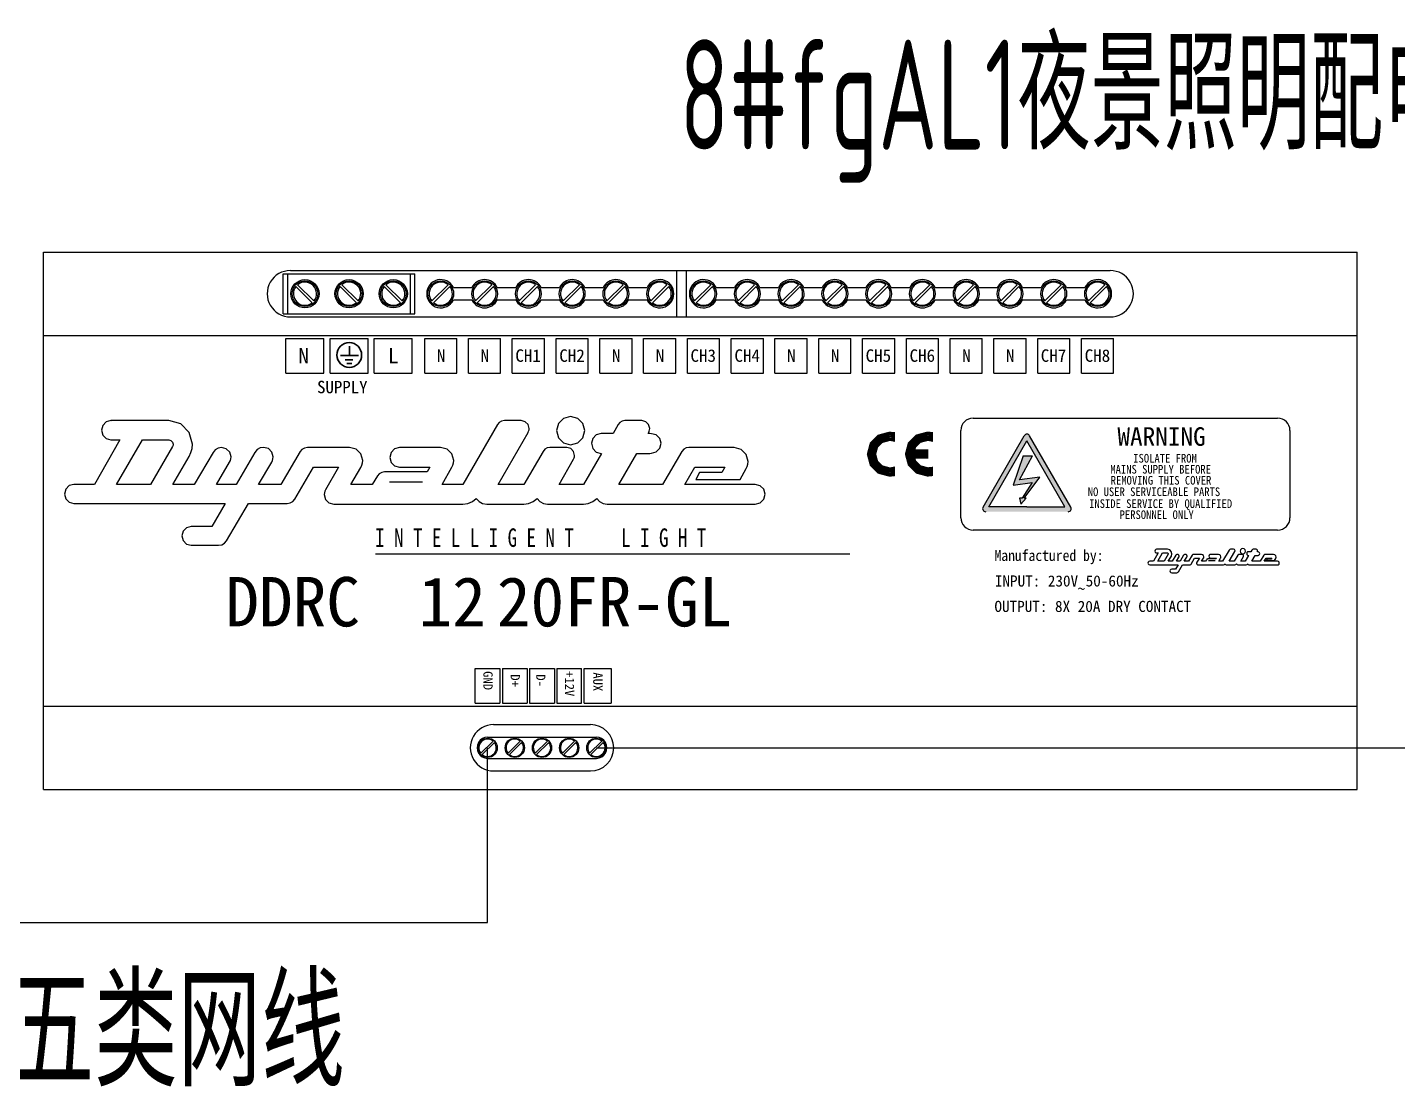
# Model space of a CAD drawing. Header units: millimetres. Extents: x -158656 to -149924, y -51573 to -51018.
# Drawn here: x -156824.82 to -156781.22, y -51181.33 to -51147.61 of the extents above; entities that cross this region are included whole.
import ezdxf

# ---------------------------------------------------------------- set-up
doc = ezdxf.new("R2010")
doc.units = ezdxf.units.MM
doc.header["$MEASUREMENT"] = 0
for name, color, linetype in [('kindalt-文字', 7, 'Continuous'), ('TKTEXT', 9, 'Continuous'), ('WIRING', 7, 'Continuous'), ('系统', 7, 'Continuous')]:
    doc.layers.add(name, color=color, linetype=linetype)
doc.styles.add('XD2008', font='xd-hzs.shx', dxfattribs={"width": 0.7, "bigfont": 'xd-hztxt.shx'})

# ---------------------------------------------------------------- blocks, each defined once
blk = doc.blocks.new('A$C3DF868BB')
at = {"layer": 'WIRING', "linetype": 'Continuous', "const_width": 0.0054}
for points in [[(0.0259, 0.0426), (0.0249, 0.0426), (0.0238, 0.0427), (0.0228, 0.0427), (0.0127, 0.04), (0.0055, 0.0328), (0.0028, 0.0227), (0.0055, 0.0126), (0.0127, 0.0054), (0.0228, 0.0027), (0.0239, 0.0027), (0.025, 0.0028), (0.0259, 0.0029), (0.0259, 0.007), (0.0249, 0.0068), (0.0238, 0.0068), (0.0228, 0.0067), (0.0147, 0.0089), (0.009, 0.0147), (0.0068, 0.0227), (0.009, 0.0308), (0.0147, 0.0365), (0.0228, 0.0387), (0.0238, 0.0387), (0.0249, 0.0386), (0.0259, 0.0384)], [(0.0643, 0.0426), (0.0634, 0.0427), (0.0623, 0.0428), (0.0613, 0.0428), (0.0512, 0.0401), (0.044, 0.0329), (0.0413, 0.0228), (0.044, 0.0127), (0.0512, 0.0055), (0.0613, 0.0028), (0.0624, 0.0028), (0.0635, 0.0029), (0.0644, 0.003), (0.0643, 0.007), (0.0633, 0.0069), (0.0623, 0.0068), (0.0613, 0.0068), (0.0532, 0.009), (0.0475, 0.0147), (0.0453, 0.0228), (0.0475, 0.0309), (0.0532, 0.0366), (0.0613, 0.0388), (0.0623, 0.0388), (0.0633, 0.0386), (0.0643, 0.0384)], [(0.0439, 0.0249), (0.0597, 0.0249), (0.0597, 0.0209), (0.0439, 0.0209)]]:
    blk.add_lwpolyline(points, close=True, dxfattribs=at)
at = {"layer": 'WIRING'}
blk.add_solid([(0.0439, 0.0249), (0.0597, 0.0249), (0.0439, 0.0209), (0.0597, 0.0209)], dxfattribs=at)

msp = doc.modelspace()

# ---------------------------------------------------------------- hatches: boundary and pattern name
at = {"layer": 'TKTEXT'}
h = msp.add_hatch(color=0, dxfattribs=at)
edge = h.paths.add_edge_path()
edge.add_ellipse((-156794.327, -51162.927), major_axis=(-0.0006, 0.0983), ratio=1, start_angle=59.6673, end_angle=179.4991)
edge.add_line((-156794.327, -51163.025), (-156793.016, -51163.029))
edge.add_line((-156793.016, -51163.029), (-156791.704, -51163.025))
edge.add_ellipse((-156791.704, -51162.927), major_axis=(0.0002, 0.0983), ratio=1, start_angle=180.276, end_angle=300.1077)
edge.add_line((-156791.619, -51162.878), (-156792.93, -51160.606))
edge.add_ellipse((-156793.016, -51160.655), major_axis=(0, 0.0983), ratio=1, start_angle=-60, end_angle=60)
edge.add_line((-156793.101, -51160.606), (-156794.412, -51162.878))
h.paths.add_polyline_path([(-156793.016, -51160.773), (-156791.806, -51162.868), (-156793.016, -51162.872), (-156794.225, -51162.868)], flags=16)
h.paths.add_polyline_path([(-156793.133, -51161.247), (-156792.841, -51161.247), (-156793.254, -51162.016), (-156792.606, -51161.922), (-156793.106, -51162.596), (-156793.038, -51162.596), (-156793.214, -51162.785), (-156793.254, -51162.596), (-156793.173, -51162.596), (-156792.849, -51162.097), (-156793.457, -51162.178)], flags=0)

# ---------------------------------------------------------------- linework, layer by layer
at = {"layer": 'TKTEXT', "color": 0}
for p, q in [((-156824.31, -51171.871), (-156824.31, -51154.758)), ((-156824.31, -51171.871), (-156824.31, -51154.758)), ((-156824.31, -51154.758), (-156782.512, -51154.758)), ((-156782.512, -51171.871), (-156782.512, -51154.758)), ((-156782.512, -51171.871), (-156782.512, -51154.758)), ((-156816.681, -51155.448), (-156812.493, -51155.448)), ((-156816.681, -51156.724), (-156816.681, -51155.448)), ((-156816.542, -51156.724), (-156816.542, -51155.448)), ((-156816.455, -51155.348), (-156790.367, -51155.348)), ((-156812.632, -51156.724), (-156812.632, -51155.448)), ((-156812.493, -51156.724), (-156812.493, -51155.448)), ((-156804.153, -51156.824), (-156804.153, -51155.348)), ((-156803.854, -51156.824), (-156803.854, -51155.348)), ((-156816.28, -51155.855), (-156815.761, -51156.374)), ((-156816.224, -51155.798), (-156815.705, -51156.317)), ((-156814.874, -51155.855), (-156814.356, -51156.374)), ((-156814.818, -51155.798), (-156814.299, -51156.317)), ((-156813.469, -51155.855), (-156812.95, -51156.374)), ((-156813.413, -51155.798), (-156812.894, -51156.317)), ((-156811.956, -51156.317), (-156811.437, -51155.798)), ((-156811.9, -51156.374), (-156811.381, -51155.855)), ((-156811.267, -51155.887), (-156810.677, -51155.887)), ((-156810.563, -51156.317), (-156810.044, -51155.798)), ((-156810.507, -51156.374), (-156809.988, -51155.855)), ((-156809.873, -51155.887), (-156809.284, -51155.887)), ((-156809.17, -51156.317), (-156808.651, -51155.798)), ((-156809.113, -51156.374), (-156808.595, -51155.855)), ((-156808.48, -51155.887), (-156807.891, -51155.887)), ((-156807.776, -51156.317), (-156807.258, -51155.798)), ((-156807.72, -51156.374), (-156807.201, -51155.855)), ((-156807.087, -51155.887), (-156806.498, -51155.887)), ((-156806.383, -51156.317), (-156805.864, -51155.798)), ((-156806.327, -51156.374), (-156805.808, -51155.855)), ((-156805.693, -51155.887), (-156805.104, -51155.887)), ((-156804.99, -51156.317), (-156804.471, -51155.798)), ((-156804.934, -51156.374), (-156804.415, -51155.855)), ((-156803.597, -51156.317), (-156803.078, -51155.798)), ((-156803.54, -51156.374), (-156803.021, -51155.855)), ((-156802.907, -51155.887), (-156802.318, -51155.887)), ((-156802.203, -51156.317), (-156801.684, -51155.798)), ((-156802.147, -51156.374), (-156801.628, -51155.855)), ((-156801.514, -51155.887), (-156800.925, -51155.887)), ((-156800.81, -51156.317), (-156800.291, -51155.798)), ((-156800.754, -51156.374), (-156800.235, -51155.855)), ((-156800.12, -51155.887), (-156799.531, -51155.887)), ((-156799.417, -51156.317), (-156798.898, -51155.798)), ((-156799.36, -51156.374), (-156798.842, -51155.855)), ((-156798.727, -51155.887), (-156798.138, -51155.887)), ((-156798.023, -51156.317), (-156797.505, -51155.798)), ((-156797.967, -51156.374), (-156797.448, -51155.855)), ((-156797.334, -51155.887), (-156796.745, -51155.887)), ((-156796.63, -51156.317), (-156796.111, -51155.798)), ((-156796.574, -51156.374), (-156796.055, -51155.855)), ((-156795.941, -51155.887), (-156795.351, -51155.887)), ((-156795.237, -51156.317), (-156794.718, -51155.798)), ((-156795.181, -51156.374), (-156794.662, -51155.855)), ((-156794.547, -51155.887), (-156793.958, -51155.887)), ((-156793.844, -51156.317), (-156793.325, -51155.798)), ((-156793.787, -51156.374), (-156793.269, -51155.855)), ((-156793.154, -51155.887), (-156792.565, -51155.887)), ((-156792.45, -51156.317), (-156791.932, -51155.798)), ((-156792.394, -51156.374), (-156791.875, -51155.855)), ((-156791.761, -51155.887), (-156791.172, -51155.887)), ((-156791.057, -51156.317), (-156790.538, -51155.798)), ((-156791.001, -51156.374), (-156790.482, -51155.855)), ((-156811.267, -51156.285), (-156810.677, -51156.285)), ((-156809.873, -51156.285), (-156809.284, -51156.285)), ((-156808.48, -51156.285), (-156807.891, -51156.285)), ((-156807.087, -51156.285), (-156806.498, -51156.285)), ((-156805.693, -51156.285), (-156805.104, -51156.285)), ((-156802.907, -51156.285), (-156802.318, -51156.285)), ((-156801.514, -51156.285), (-156800.925, -51156.285)), ((-156800.12, -51156.285), (-156799.531, -51156.285)), ((-156798.727, -51156.285), (-156798.138, -51156.285)), ((-156797.334, -51156.285), (-156796.745, -51156.285)), ((-156795.941, -51156.285), (-156795.351, -51156.285)), ((-156794.547, -51156.285), (-156793.958, -51156.285)), ((-156793.154, -51156.285), (-156792.565, -51156.285)), ((-156791.761, -51156.285), (-156791.172, -51156.285)), ((-156816.681, -51156.724), (-156812.493, -51156.724)), ((-156816.455, -51156.824), (-156790.367, -51156.824)), ((-156824.31, -51157.414), (-156782.512, -51157.414)), ((-156816.596, -51158.614), (-156816.596, -51157.512)), ((-156816.596, -51157.512), (-156815.389, -51157.512)), ((-156815.389, -51158.614), (-156815.389, -51157.512)), ((-156815.19, -51158.614), (-156815.19, -51157.512)), ((-156815.19, -51157.512), (-156813.984, -51157.512)), ((-156813.984, -51158.614), (-156813.984, -51157.512)), ((-156813.785, -51158.614), (-156813.785, -51157.512)), ((-156813.785, -51157.512), (-156812.578, -51157.512)), ((-156812.578, -51158.614), (-156812.578, -51157.512)), ((-156812.18, -51158.614), (-156812.18, -51157.512)), ((-156812.18, -51157.512), (-156811.157, -51157.512)), ((-156811.157, -51158.614), (-156811.157, -51157.512)), ((-156810.787, -51158.614), (-156810.787, -51157.512)), ((-156810.787, -51157.512), (-156809.764, -51157.512)), ((-156809.764, -51158.614), (-156809.764, -51157.512)), ((-156809.394, -51158.614), (-156809.394, -51157.512)), ((-156809.394, -51157.512), (-156808.371, -51157.512)), ((-156808.371, -51158.614), (-156808.371, -51157.512)), ((-156808, -51158.614), (-156808, -51157.512)), ((-156808, -51157.512), (-156806.977, -51157.512)), ((-156806.977, -51158.614), (-156806.977, -51157.512)), ((-156806.607, -51158.614), (-156806.607, -51157.512)), ((-156806.607, -51157.512), (-156805.584, -51157.512)), ((-156805.584, -51158.614), (-156805.584, -51157.512)), ((-156805.214, -51158.614), (-156805.214, -51157.512)), ((-156805.214, -51157.512), (-156804.191, -51157.512)), ((-156804.191, -51158.614), (-156804.191, -51157.512)), ((-156803.82, -51158.614), (-156803.82, -51157.512)), ((-156803.82, -51157.512), (-156802.798, -51157.512)), ((-156802.798, -51158.614), (-156802.798, -51157.512)), ((-156802.427, -51158.614), (-156802.427, -51157.512)), ((-156802.427, -51157.512), (-156801.404, -51157.512)), ((-156801.404, -51158.614), (-156801.404, -51157.512)), ((-156801.034, -51158.614), (-156801.034, -51157.512)), ((-156801.034, -51157.512), (-156800.011, -51157.512)), ((-156800.011, -51158.614), (-156800.011, -51157.512)), ((-156799.641, -51158.614), (-156799.641, -51157.512)), ((-156799.641, -51157.512), (-156798.618, -51157.512)), ((-156798.618, -51158.614), (-156798.618, -51157.512)), ((-156798.247, -51158.614), (-156798.247, -51157.512)), ((-156798.247, -51157.512), (-156797.224, -51157.512)), ((-156797.224, -51158.614), (-156797.224, -51157.512)), ((-156796.854, -51158.614), (-156796.854, -51157.512)), ((-156796.854, -51157.512), (-156795.831, -51157.512)), ((-156795.831, -51158.614), (-156795.831, -51157.512)), ((-156795.461, -51158.614), (-156795.461, -51157.512)), ((-156795.461, -51157.512), (-156794.438, -51157.512)), ((-156794.438, -51158.614), (-156794.438, -51157.512)), ((-156794.067, -51158.614), (-156794.067, -51157.512)), ((-156794.067, -51157.512), (-156793.045, -51157.512)), ((-156793.045, -51158.614), (-156793.045, -51157.512)), ((-156792.674, -51158.614), (-156792.674, -51157.512)), ((-156792.674, -51157.512), (-156791.651, -51157.512)), ((-156791.651, -51158.614), (-156791.651, -51157.512)), ((-156791.281, -51158.614), (-156791.281, -51157.512)), ((-156791.281, -51157.512), (-156790.258, -51157.512)), ((-156790.258, -51158.614), (-156790.258, -51157.512)), ((-156816.596, -51158.614), (-156815.389, -51158.614)), ((-156815.19, -51158.614), (-156813.984, -51158.614)), ((-156813.785, -51158.614), (-156812.578, -51158.614)), ((-156812.18, -51158.614), (-156811.157, -51158.614)), ((-156810.787, -51158.614), (-156809.764, -51158.614)), ((-156809.394, -51158.614), (-156808.371, -51158.614)), ((-156808, -51158.614), (-156806.977, -51158.614)), ((-156806.607, -51158.614), (-156805.584, -51158.614)), ((-156805.214, -51158.614), (-156804.191, -51158.614)), ((-156803.82, -51158.614), (-156802.798, -51158.614)), ((-156802.427, -51158.614), (-156801.404, -51158.614)), ((-156801.034, -51158.614), (-156800.011, -51158.614)), ((-156799.641, -51158.614), (-156798.618, -51158.614)), ((-156798.247, -51158.614), (-156797.224, -51158.614)), ((-156796.854, -51158.614), (-156795.831, -51158.614)), ((-156795.461, -51158.614), (-156794.438, -51158.614)), ((-156794.067, -51158.614), (-156793.045, -51158.614)), ((-156792.674, -51158.614), (-156791.651, -51158.614)), ((-156791.281, -51158.614), (-156790.258, -51158.614)), ((-156822.427, -51160.279), (-156822.468, -51160.433)), ((-156822.319, -51160.168), (-156822.427, -51160.279)), ((-156822.167, -51160.125), (-156822.319, -51160.168)), ((-156822.165, -51160.125), (-156822.167, -51160.125)), ((-156822.167, -51160.125), (-156822.164, -51160.125)), ((-156820.328, -51160.125), (-156822.167, -51160.125)), ((-156822.164, -51160.125), (-156822.165, -51160.125)), ((-156819.947, -51160.232), (-156820.328, -51160.125)), ((-156819.676, -51160.501), (-156819.947, -51160.232)), ((-156809.863, -51160.253), (-156810.965, -51162.156)), ((-156809.807, -51160.186), (-156809.863, -51160.253)), ((-156809.732, -51160.141), (-156809.807, -51160.186)), ((-156809.645, -51160.125), (-156809.732, -51160.141)), ((-156809.107, -51160.125), (-156809.645, -51160.125)), ((-156808.98, -51160.163), (-156809.107, -51160.125)), ((-156808.891, -51160.252), (-156808.98, -51160.163)), ((-156808.857, -51160.375), (-156808.891, -51160.252)), ((-156807.925, -51160.22), (-156807.986, -51160.446)), ((-156807.764, -51160.059), (-156807.925, -51160.22)), ((-156807.538, -51159.997), (-156807.764, -51160.059)), ((-156807.312, -51160.059), (-156807.538, -51159.997)), ((-156807.151, -51160.22), (-156807.312, -51160.059)), ((-156807.09, -51160.446), (-156807.151, -51160.22)), ((-156806.027, -51160.253), (-156806.18, -51160.535)), ((-156805.97, -51160.186), (-156806.027, -51160.253)), ((-156805.895, -51160.141), (-156805.97, -51160.186)), ((-156805.809, -51160.125), (-156805.895, -51160.141)), ((-156805.271, -51160.125), (-156805.809, -51160.125)), ((-156805.146, -51160.163), (-156805.271, -51160.125)), ((-156805.056, -51160.254), (-156805.146, -51160.163)), ((-156805.021, -51160.382), (-156805.056, -51160.254)), ((-156794.728, -51160.046), (-156785.039, -51160.046)), ((-156822.468, -51160.433), (-156822.427, -51160.589)), ((-156822.427, -51160.589), (-156822.319, -51160.699)), ((-156822.319, -51160.699), (-156822.167, -51160.74)), ((-156819.573, -51160.881), (-156819.676, -51160.501)), ((-156809.844, -51162.156), (-156808.889, -51160.503)), ((-156808.889, -51160.503), (-156808.873, -51160.463)), ((-156808.873, -51160.463), (-156808.862, -51160.42)), ((-156808.862, -51160.42), (-156808.857, -51160.375)), ((-156807.986, -51160.446), (-156807.925, -51160.672)), ((-156807.925, -51160.672), (-156807.764, -51160.833)), ((-156807.312, -51160.833), (-156807.151, -51160.672)), ((-156807.151, -51160.672), (-156807.09, -51160.446)), ((-156806.835, -51160.691), (-156806.878, -51160.849)), ((-156806.723, -51160.578), (-156806.835, -51160.691)), ((-156806.565, -51160.535), (-156806.723, -51160.578)), ((-156806.18, -51160.535), (-156806.565, -51160.535)), ((-156805.072, -51160.535), (-156805.053, -51160.497)), ((-156805.021, -51160.535), (-156805.072, -51160.535)), ((-156805.053, -51160.497), (-156805.036, -51160.458)), ((-156805.036, -51160.458), (-156805.025, -51160.42)), ((-156805.025, -51160.42), (-156805.021, -51160.382)), ((-156804.963, -51160.542), (-156805.021, -51160.535)), ((-156804.81, -51160.584), (-156804.963, -51160.542)), ((-156804.699, -51160.695), (-156804.81, -51160.584)), ((-156804.656, -51160.849), (-156804.699, -51160.695)), ((-156795.122, -51163.218), (-156795.122, -51160.44)), ((-156794.412, -51162.878), (-156793.101, -51160.606)), ((-156791.619, -51162.878), (-156792.93, -51160.606)), ((-156784.645, -51160.44), (-156784.645, -51163.218)), ((-156821.878, -51160.74), (-156822.692, -51162.156)), ((-156822.167, -51160.74), (-156822.165, -51160.74)), ((-156822.165, -51160.74), (-156822.162, -51160.74)), ((-156822.162, -51160.74), (-156822.16, -51160.74)), ((-156822.16, -51160.74), (-156821.878, -51160.74)), ((-156821.987, -51162.156), (-156821.161, -51160.74)), ((-156821.161, -51160.74), (-156820.328, -51160.74)), ((-156820.207, -51160.952), (-156820.905, -51162.156)), ((-156820.328, -51160.74), (-156820.258, -51160.76)), ((-156820.258, -51160.76), (-156820.207, -51160.81)), ((-156820.207, -51160.81), (-156820.187, -51160.881)), ((-156820.196, -51160.93), (-156820.207, -51160.952)), ((-156820.19, -51160.906), (-156820.196, -51160.93)), ((-156820.187, -51160.881), (-156820.19, -51160.906)), ((-156819.675, -51161.265), (-156819.62, -51161.144)), ((-156819.62, -51161.144), (-156819.585, -51161.015)), ((-156819.585, -51161.015), (-156819.573, -51160.881)), ((-156818.913, -51161.137), (-156819.515, -51162.156)), ((-156818.846, -51161.055), (-156818.913, -51161.137)), ((-156818.755, -51161.002), (-156818.846, -51161.055)), ((-156818.65, -51160.984), (-156818.755, -51161.002)), ((-156818.494, -51161.025), (-156818.65, -51160.984)), ((-156818.384, -51161.132), (-156818.494, -51161.025)), ((-156818.343, -51161.284), (-156818.384, -51161.132)), ((-156817.587, -51161.137), (-156818.176, -51162.156)), ((-156817.516, -51161.05), (-156817.587, -51161.137)), ((-156817.422, -51160.996), (-156817.516, -51161.05)), ((-156817.312, -51160.977), (-156817.422, -51160.996)), ((-156817.155, -51161.018), (-156817.312, -51160.977)), ((-156817.046, -51161.128), (-156817.155, -51161.018)), ((-156817.004, -51161.284), (-156817.046, -51161.128)), ((-156816.146, -51161.112), (-156816.755, -51162.156)), ((-156816.088, -51161.044), (-156816.146, -51161.112)), ((-156816.008, -51161), (-156816.088, -51161.044)), ((-156815.916, -51160.984), (-156816.008, -51161)), ((-156814.57, -51160.984), (-156815.916, -51160.984)), ((-156814.36, -51161.04), (-156814.57, -51160.984)), ((-156814.211, -51161.189), (-156814.36, -51161.04)), ((-156813.253, -51161.139), (-156813.296, -51161.297)), ((-156813.14, -51161.026), (-156813.253, -51161.139)), ((-156812.982, -51160.984), (-156813.14, -51161.026)), ((-156811.676, -51160.984), (-156812.982, -51160.984)), ((-156811.465, -51161.04), (-156811.676, -51160.984)), ((-156811.316, -51161.189), (-156811.465, -51161.04)), ((-156808.415, -51161.105), (-156809.024, -51162.156)), ((-156808.359, -51161.039), (-156808.415, -51161.105)), ((-156808.284, -51160.998), (-156808.359, -51161.039)), ((-156808.198, -51160.984), (-156808.284, -51160.998)), ((-156807.66, -51160.984), (-156808.198, -51160.984)), ((-156807.764, -51160.833), (-156807.538, -51160.894)), ((-156807.535, -51161.017), (-156807.66, -51160.984)), ((-156807.538, -51160.894), (-156807.312, -51160.833)), ((-156807.445, -51161.106), (-156807.535, -51161.017)), ((-156807.41, -51161.233), (-156807.445, -51161.106)), ((-156806.878, -51160.849), (-156806.835, -51161.012)), ((-156806.835, -51161.012), (-156806.723, -51161.126)), ((-156806.723, -51161.126), (-156806.565, -51161.169)), ((-156804.963, -51161.163), (-156804.81, -51161.12)), ((-156804.81, -51161.12), (-156804.699, -51161.007)), ((-156804.699, -51161.007), (-156804.656, -51160.849)), ((-156803.996, -51161.105), (-156804.611, -51162.156)), ((-156803.94, -51161.039), (-156803.996, -51161.105)), ((-156803.865, -51160.998), (-156803.94, -51161.039)), ((-156803.778, -51160.984), (-156803.865, -51160.998)), ((-156802.337, -51160.984), (-156803.778, -51160.984)), ((-156802.11, -51161.044), (-156802.337, -51160.984)), ((-156801.95, -51161.205), (-156802.11, -51161.044)), ((-156794.225, -51162.868), (-156793.016, -51160.773)), ((-156791.806, -51162.868), (-156793.016, -51160.773)), ((-156820.2, -51162.156), (-156819.675, -51161.265)), ((-156818.81, -51162.156), (-156818.388, -51161.445)), ((-156818.388, -51161.445), (-156818.362, -51161.396)), ((-156818.362, -51161.396), (-156818.347, -51161.342)), ((-156818.347, -51161.342), (-156818.343, -51161.284)), ((-156817.472, -51162.156), (-156817.049, -51161.445)), ((-156817.049, -51161.445), (-156817.023, -51161.396)), ((-156817.023, -51161.396), (-156817.009, -51161.342)), ((-156817.009, -51161.342), (-156817.004, -51161.284)), ((-156814.212, -51161.618), (-156814.18, -51161.547)), ((-156814.154, -51161.4), (-156814.211, -51161.189)), ((-156814.18, -51161.547), (-156814.161, -51161.475)), ((-156814.161, -51161.475), (-156814.154, -51161.4)), ((-156813.296, -51161.297), (-156813.253, -51161.456)), ((-156813.253, -51161.456), (-156813.14, -51161.568)), ((-156813.14, -51161.568), (-156812.982, -51161.611)), ((-156811.317, -51161.611), (-156811.285, -51161.545)), ((-156811.259, -51161.4), (-156811.316, -51161.189)), ((-156811.285, -51161.545), (-156811.266, -51161.475)), ((-156811.266, -51161.475), (-156811.259, -51161.4)), ((-156807.903, -51162.156), (-156807.442, -51161.355)), ((-156807.442, -51161.355), (-156807.425, -51161.316)), ((-156807.425, -51161.316), (-156807.414, -51161.276)), ((-156807.414, -51161.276), (-156807.41, -51161.233)), ((-156806.552, -51161.169), (-156807.128, -51162.156)), ((-156806.565, -51161.169), (-156806.552, -51161.169)), ((-156806.001, -51162.156), (-156805.431, -51161.169)), ((-156805.431, -51161.169), (-156805.021, -51161.169)), ((-156805.021, -51161.169), (-156804.963, -51161.163)), ((-156801.889, -51161.432), (-156801.95, -51161.205)), ((-156801.947, -51161.656), (-156801.915, -51161.584)), ((-156801.915, -51161.584), (-156801.895, -51161.508)), ((-156801.895, -51161.508), (-156801.889, -51161.432)), ((-156793.133, -51161.247), (-156793.457, -51162.178)), ((-156793.254, -51162.016), (-156792.841, -51161.247)), ((-156793.133, -51161.247), (-156792.841, -51161.247)), ((-156816.319, -51162.63), (-156815.723, -51161.611)), ((-156815.723, -51161.611), (-156814.923, -51161.611)), ((-156814.923, -51161.611), (-156815.339, -51162.328)), ((-156814.532, -51162.156), (-156814.212, -51161.618)), ((-156813.687, -51161.887), (-156813.853, -51162.156)), ((-156813.628, -51161.819), (-156813.687, -51161.887)), ((-156813.549, -51161.775), (-156813.628, -51161.819)), ((-156813.456, -51161.758), (-156813.549, -51161.775)), ((-156812.105, -51161.758), (-156813.456, -51161.758)), ((-156812.982, -51161.611), (-156812.015, -51161.611)), ((-156812.015, -51161.611), (-156812.105, -51161.758)), ((-156811.624, -51162.156), (-156811.317, -51161.611)), ((-156803.9, -51162.156), (-156803.58, -51161.611)), ((-156803.58, -51161.611), (-156802.632, -51161.611)), ((-156803.433, -51161.778), (-156803.554, -51161.996)), ((-156803.554, -51161.996), (-156802.145, -51161.996)), ((-156802.728, -51161.778), (-156803.433, -51161.778)), ((-156802.632, -51161.611), (-156802.728, -51161.778)), ((-156802.145, -51161.996), (-156801.947, -51161.656)), ((-156792.606, -51161.922), (-156793.254, -51162.016)), ((-156793.106, -51162.596), (-156792.606, -51161.922)), ((-156823.605, -51162.306), (-156823.646, -51162.463)), ((-156823.646, -51162.463), (-156823.605, -51162.615)), ((-156823.497, -51162.197), (-156823.605, -51162.306)), ((-156823.345, -51162.156), (-156823.497, -51162.197)), ((-156822.692, -51162.156), (-156823.345, -51162.156)), ((-156820.905, -51162.156), (-156821.987, -51162.156)), ((-156819.515, -51162.156), (-156820.2, -51162.156)), ((-156818.176, -51162.156), (-156818.81, -51162.156)), ((-156816.755, -51162.156), (-156817.472, -51162.156)), ((-156815.373, -51162.43), (-156815.378, -51162.482)), ((-156815.36, -51162.377), (-156815.373, -51162.43)), ((-156815.339, -51162.328), (-156815.36, -51162.377)), ((-156813.853, -51162.156), (-156814.532, -51162.156)), ((-156812.255, -51162.085), (-156813.306, -51162.085)), ((-156810.965, -51162.156), (-156811.624, -51162.156)), ((-156809.024, -51162.156), (-156809.844, -51162.156)), ((-156807.128, -51162.156), (-156807.903, -51162.156)), ((-156804.611, -51162.156), (-156806.001, -51162.156)), ((-156801.671, -51162.156), (-156803.9, -51162.156)), ((-156801.67, -51162.156), (-156801.671, -51162.156)), ((-156801.667, -51162.156), (-156801.67, -51162.156)), ((-156801.665, -51162.156), (-156801.667, -51162.156)), ((-156801.507, -51162.198), (-156801.665, -51162.156)), ((-156801.394, -51162.311), (-156801.507, -51162.198)), ((-156801.351, -51162.469), (-156801.394, -51162.311)), ((-156793.457, -51162.178), (-156792.849, -51162.097)), ((-156792.849, -51162.097), (-156793.173, -51162.596)), ((-156823.605, -51162.615), (-156823.497, -51162.723)), ((-156823.497, -51162.723), (-156823.345, -51162.764)), ((-156823.345, -51162.764), (-156818.529, -51162.764)), ((-156818.529, -51162.764), (-156818.951, -51163.494)), ((-156818.484, -51163.949), (-156817.792, -51162.764)), ((-156817.792, -51162.764), (-156816.556, -51162.764)), ((-156816.556, -51162.764), (-156816.463, -51162.748)), ((-156816.463, -51162.748), (-156816.382, -51162.701)), ((-156816.382, -51162.701), (-156816.319, -51162.63)), ((-156815.378, -51162.482), (-156815.336, -51162.634)), ((-156815.336, -51162.634), (-156815.229, -51162.742)), ((-156815.229, -51162.742), (-156815.076, -51162.783)), ((-156815.076, -51162.783), (-156810.977, -51162.783)), ((-156810.977, -51162.783), (-156810.976, -51162.783)), ((-156810.976, -51162.783), (-156810.971, -51162.783)), ((-156810.971, -51162.783), (-156810.965, -51162.783)), ((-156810.965, -51162.783), (-156810.808, -51162.763)), ((-156810.808, -51162.763), (-156810.664, -51162.704)), ((-156810.664, -51162.704), (-156810.542, -51162.61)), ((-156810.542, -51162.61), (-156810.451, -51162.704)), ((-156810.451, -51162.704), (-156810.338, -51162.763)), ((-156810.338, -51162.763), (-156810.209, -51162.783)), ((-156810.209, -51162.783), (-156810.207, -51162.783)), ((-156810.207, -51162.783), (-156810.202, -51162.783)), ((-156810.202, -51162.783), (-156810.196, -51162.783)), ((-156810.196, -51162.783), (-156809.043, -51162.783)), ((-156809.043, -51162.783), (-156809.037, -51162.783)), ((-156809.037, -51162.783), (-156809.032, -51162.783)), ((-156809.032, -51162.783), (-156809.03, -51162.783)), ((-156809.03, -51162.783), (-156808.874, -51162.763)), ((-156808.874, -51162.763), (-156808.728, -51162.704)), ((-156808.728, -51162.704), (-156808.601, -51162.61)), ((-156808.601, -51162.61), (-156808.514, -51162.704)), ((-156808.514, -51162.704), (-156808.401, -51162.763)), ((-156808.401, -51162.763), (-156808.275, -51162.783)), ((-156808.275, -51162.783), (-156808.27, -51162.783)), ((-156808.27, -51162.783), (-156808.267, -51162.783)), ((-156808.267, -51162.783), (-156808.262, -51162.783)), ((-156808.262, -51162.783), (-156807.147, -51162.783)), ((-156807.147, -51162.783), (-156807.141, -51162.783)), ((-156807.141, -51162.783), (-156807.135, -51162.783)), ((-156807.135, -51162.783), (-156807.128, -51162.783)), ((-156807.128, -51162.783), (-156806.976, -51162.763)), ((-156806.976, -51162.763), (-156806.832, -51162.704)), ((-156806.832, -51162.704), (-156806.705, -51162.61)), ((-156806.705, -51162.61), (-156806.615, -51162.704)), ((-156806.615, -51162.704), (-156806.503, -51162.763)), ((-156806.503, -51162.763), (-156806.379, -51162.783)), ((-156806.379, -51162.783), (-156806.373, -51162.783)), ((-156806.373, -51162.783), (-156806.368, -51162.783)), ((-156806.368, -51162.783), (-156806.366, -51162.783)), ((-156806.366, -51162.783), (-156801.671, -51162.783)), ((-156801.671, -51162.783), (-156801.67, -51162.783)), ((-156801.67, -51162.783), (-156801.667, -51162.783)), ((-156801.667, -51162.783), (-156801.665, -51162.783)), ((-156801.665, -51162.783), (-156801.507, -51162.74)), ((-156801.507, -51162.74), (-156801.394, -51162.628)), ((-156801.394, -51162.628), (-156801.351, -51162.469)), ((-156793.015, -51162.872), (-156794.225, -51162.868)), ((-156793.254, -51162.596), (-156793.214, -51162.785)), ((-156793.173, -51162.596), (-156793.254, -51162.596)), ((-156793.214, -51162.785), (-156793.038, -51162.596)), ((-156793.038, -51162.596), (-156793.106, -51162.596)), ((-156793.016, -51162.872), (-156791.806, -51162.868)), ((-156819.866, -51163.643), (-156819.906, -51163.795)), ((-156819.761, -51163.535), (-156819.866, -51163.643)), ((-156819.611, -51163.494), (-156819.761, -51163.535)), ((-156818.951, -51163.494), (-156819.611, -51163.494)), ((-156785.039, -51163.612), (-156794.728, -51163.612)), ((-156819.906, -51163.795), (-156819.866, -51163.947)), ((-156819.866, -51163.947), (-156819.761, -51164.055)), ((-156819.761, -51164.055), (-156819.611, -51164.096)), ((-156819.611, -51164.096), (-156818.74, -51164.096)), ((-156818.74, -51164.096), (-156818.641, -51164.078)), ((-156818.641, -51164.078), (-156818.553, -51164.027)), ((-156818.553, -51164.027), (-156818.484, -51163.949)), ((-156786.146, -51164.2), (-156786.188, -51164.212)), ((-156786.103, -51164.212), (-156786.146, -51164.2)), ((-156813.748, -51164.365), (-156798.649, -51164.365)), ((-156789.158, -51164.633), (-156789.166, -51164.662)), ((-156789.138, -51164.613), (-156789.158, -51164.633)), ((-156789.11, -51164.605), (-156789.138, -51164.613)), ((-156788.987, -51164.605), (-156789.11, -51164.605)), ((-156788.835, -51164.339), (-156788.987, -51164.605)), ((-156788.937, -51164.253), (-156788.945, -51164.282)), ((-156788.945, -51164.282), (-156788.937, -51164.311)), ((-156788.917, -51164.232), (-156788.937, -51164.253)), ((-156788.937, -51164.311), (-156788.917, -51164.332)), ((-156788.889, -51164.224), (-156788.917, -51164.232)), ((-156788.917, -51164.332), (-156788.889, -51164.339)), ((-156788.888, -51164.224), (-156788.889, -51164.224)), ((-156788.889, -51164.224), (-156788.888, -51164.224)), ((-156788.544, -51164.224), (-156788.889, -51164.224)), ((-156788.889, -51164.339), (-156788.888, -51164.339)), ((-156788.888, -51164.224), (-156788.888, -51164.224)), ((-156788.888, -51164.339), (-156788.887, -51164.339)), ((-156788.888, -51164.339), (-156788.888, -51164.339)), ((-156788.887, -51164.339), (-156788.835, -51164.339)), ((-156788.855, -51164.605), (-156788.7, -51164.339)), ((-156788.652, -51164.605), (-156788.855, -51164.605)), ((-156788.7, -51164.339), (-156788.544, -51164.339)), ((-156788.521, -51164.379), (-156788.652, -51164.605)), ((-156788.473, -51164.244), (-156788.544, -51164.224)), ((-156788.544, -51164.339), (-156788.531, -51164.343)), ((-156788.531, -51164.343), (-156788.521, -51164.353)), ((-156788.521, -51164.353), (-156788.518, -51164.366)), ((-156788.519, -51164.375), (-156788.521, -51164.379)), ((-156788.52, -51164.605), (-156788.421, -51164.438)), ((-156788.391, -51164.605), (-156788.52, -51164.605)), ((-156788.518, -51164.371), (-156788.519, -51164.375)), ((-156788.518, -51164.366), (-156788.518, -51164.371)), ((-156788.422, -51164.295), (-156788.473, -51164.244)), ((-156788.402, -51164.366), (-156788.422, -51164.295)), ((-156788.421, -51164.438), (-156788.411, -51164.415)), ((-156788.411, -51164.415), (-156788.405, -51164.391)), ((-156788.405, -51164.391), (-156788.402, -51164.366)), ((-156788.279, -51164.414), (-156788.391, -51164.605)), ((-156788.266, -51164.398), (-156788.279, -51164.414)), ((-156788.249, -51164.388), (-156788.266, -51164.398)), ((-156788.259, -51164.605), (-156788.18, -51164.471)), ((-156788.14, -51164.605), (-156788.259, -51164.605)), ((-156788.229, -51164.385), (-156788.249, -51164.388)), ((-156788.2, -51164.393), (-156788.229, -51164.385)), ((-156788.179, -51164.413), (-156788.2, -51164.393)), ((-156788.18, -51164.471), (-156788.175, -51164.462)), ((-156788.172, -51164.441), (-156788.179, -51164.413)), ((-156788.175, -51164.462), (-156788.173, -51164.452)), ((-156788.173, -51164.452), (-156788.172, -51164.441)), ((-156788.03, -51164.414), (-156788.14, -51164.605)), ((-156788.017, -51164.398), (-156788.03, -51164.414)), ((-156787.999, -51164.387), (-156788.017, -51164.398)), ((-156788.008, -51164.605), (-156787.929, -51164.471)), ((-156787.874, -51164.605), (-156788.008, -51164.605)), ((-156787.978, -51164.384), (-156787.999, -51164.387)), ((-156787.949, -51164.392), (-156787.978, -51164.384)), ((-156787.928, -51164.412), (-156787.949, -51164.392)), ((-156787.929, -51164.471), (-156787.924, -51164.462)), ((-156787.921, -51164.441), (-156787.928, -51164.412)), ((-156787.924, -51164.462), (-156787.922, -51164.452)), ((-156787.922, -51164.452), (-156787.921, -51164.441)), ((-156787.76, -51164.409), (-156787.874, -51164.605)), ((-156787.792, -51164.694), (-156787.681, -51164.503)), ((-156787.749, -51164.396), (-156787.76, -51164.409)), ((-156787.734, -51164.388), (-156787.749, -51164.396)), ((-156787.717, -51164.385), (-156787.734, -51164.388)), ((-156787.464, -51164.385), (-156787.717, -51164.385)), ((-156787.681, -51164.503), (-156787.53, -51164.503)), ((-156787.612, -51164.646), (-156787.615, -51164.656)), ((-156787.608, -51164.637), (-156787.612, -51164.646)), ((-156787.53, -51164.503), (-156787.608, -51164.637)), ((-156787.425, -51164.396), (-156787.464, -51164.385)), ((-156787.457, -51164.605), (-156787.397, -51164.504)), ((-156787.33, -51164.605), (-156787.457, -51164.605)), ((-156787.397, -51164.424), (-156787.425, -51164.396)), ((-156787.386, -51164.463), (-156787.397, -51164.424)), ((-156787.397, -51164.504), (-156787.391, -51164.491)), ((-156787.391, -51164.491), (-156787.388, -51164.477)), ((-156787.388, -51164.477), (-156787.386, -51164.463)), ((-156787.299, -51164.554), (-156787.33, -51164.605)), ((-156787.288, -51164.542), (-156787.299, -51164.554)), ((-156787.273, -51164.533), (-156787.288, -51164.542)), ((-156787.255, -51164.53), (-156787.273, -51164.533)), ((-156787.002, -51164.53), (-156787.255, -51164.53)), ((-156787.03, -51164.592), (-156787.242, -51164.592)), ((-156787.217, -51164.414), (-156787.225, -51164.444)), ((-156787.225, -51164.444), (-156787.217, -51164.474)), ((-156787.196, -51164.393), (-156787.217, -51164.414)), ((-156787.217, -51164.474), (-156787.196, -51164.495)), ((-156787.167, -51164.385), (-156787.196, -51164.393)), ((-156787.196, -51164.495), (-156787.167, -51164.503)), ((-156786.922, -51164.385), (-156787.167, -51164.385)), ((-156787.167, -51164.503), (-156786.985, -51164.503)), ((-156786.985, -51164.503), (-156787.002, -51164.53)), ((-156786.882, -51164.396), (-156786.922, -51164.385)), ((-156786.912, -51164.605), (-156786.854, -51164.503)), ((-156786.788, -51164.605), (-156786.912, -51164.605)), ((-156786.854, -51164.424), (-156786.882, -51164.396)), ((-156786.844, -51164.463), (-156786.854, -51164.424)), ((-156786.854, -51164.503), (-156786.848, -51164.49)), ((-156786.848, -51164.49), (-156786.845, -51164.477)), ((-156786.845, -51164.477), (-156786.844, -51164.463)), ((-156786.582, -51164.248), (-156786.788, -51164.605)), ((-156786.571, -51164.235), (-156786.582, -51164.248)), ((-156786.578, -51164.605), (-156786.399, -51164.295)), ((-156786.424, -51164.605), (-156786.578, -51164.605)), ((-156786.557, -51164.227), (-156786.571, -51164.235)), ((-156786.541, -51164.224), (-156786.557, -51164.227)), ((-156786.44, -51164.224), (-156786.541, -51164.224)), ((-156786.416, -51164.231), (-156786.44, -51164.224)), ((-156786.31, -51164.408), (-156786.424, -51164.605)), ((-156786.399, -51164.248), (-156786.416, -51164.231)), ((-156786.393, -51164.271), (-156786.399, -51164.248)), ((-156786.399, -51164.295), (-156786.396, -51164.287)), ((-156786.396, -51164.287), (-156786.394, -51164.279)), ((-156786.394, -51164.279), (-156786.393, -51164.271)), ((-156786.3, -51164.396), (-156786.31, -51164.408)), ((-156786.286, -51164.388), (-156786.3, -51164.396)), ((-156786.269, -51164.385), (-156786.286, -51164.388)), ((-156786.169, -51164.385), (-156786.269, -51164.385)), ((-156786.218, -51164.242), (-156786.23, -51164.284)), ((-156786.23, -51164.284), (-156786.218, -51164.327)), ((-156786.188, -51164.212), (-156786.218, -51164.242)), ((-156786.218, -51164.327), (-156786.188, -51164.357)), ((-156786.214, -51164.605), (-156786.128, -51164.455)), ((-156786.069, -51164.605), (-156786.214, -51164.605)), ((-156786.188, -51164.357), (-156786.146, -51164.368)), ((-156786.145, -51164.391), (-156786.169, -51164.385)), ((-156786.146, -51164.368), (-156786.103, -51164.357)), ((-156786.128, -51164.408), (-156786.145, -51164.391)), ((-156786.122, -51164.432), (-156786.128, -51164.408)), ((-156786.128, -51164.455), (-156786.125, -51164.447)), ((-156786.125, -51164.447), (-156786.123, -51164.44)), ((-156786.123, -51164.44), (-156786.122, -51164.432)), ((-156786.073, -51164.242), (-156786.103, -51164.212)), ((-156786.103, -51164.357), (-156786.073, -51164.327)), ((-156786.062, -51164.284), (-156786.073, -51164.242)), ((-156786.073, -51164.327), (-156786.062, -51164.284)), ((-156785.961, -51164.42), (-156786.069, -51164.605)), ((-156786.014, -51164.33), (-156786.022, -51164.36)), ((-156786.022, -51164.36), (-156786.014, -51164.39)), ((-156785.993, -51164.309), (-156786.014, -51164.33)), ((-156786.014, -51164.39), (-156785.993, -51164.412)), ((-156785.963, -51164.301), (-156785.993, -51164.309)), ((-156785.993, -51164.412), (-156785.963, -51164.42)), ((-156785.891, -51164.301), (-156785.963, -51164.301)), ((-156785.963, -51164.42), (-156785.961, -51164.42)), ((-156785.862, -51164.248), (-156785.891, -51164.301)), ((-156785.852, -51164.235), (-156785.862, -51164.248)), ((-156785.858, -51164.605), (-156785.751, -51164.42)), ((-156785.597, -51164.605), (-156785.858, -51164.605)), ((-156785.838, -51164.227), (-156785.852, -51164.235)), ((-156785.822, -51164.224), (-156785.838, -51164.227)), ((-156785.721, -51164.224), (-156785.822, -51164.224)), ((-156785.751, -51164.42), (-156785.674, -51164.42)), ((-156785.697, -51164.231), (-156785.721, -51164.224)), ((-156785.68, -51164.248), (-156785.697, -51164.231)), ((-156785.683, -51164.301), (-156785.68, -51164.294)), ((-156785.674, -51164.301), (-156785.683, -51164.301)), ((-156785.674, -51164.272), (-156785.68, -51164.248)), ((-156785.68, -51164.294), (-156785.677, -51164.287)), ((-156785.677, -51164.287), (-156785.675, -51164.279)), ((-156785.675, -51164.279), (-156785.674, -51164.272)), ((-156785.663, -51164.302), (-156785.674, -51164.301)), ((-156785.674, -51164.42), (-156785.663, -51164.419)), ((-156785.634, -51164.31), (-156785.663, -51164.302)), ((-156785.663, -51164.419), (-156785.634, -51164.411)), ((-156785.613, -51164.331), (-156785.634, -51164.31)), ((-156785.634, -51164.411), (-156785.613, -51164.389)), ((-156785.605, -51164.36), (-156785.613, -51164.331)), ((-156785.613, -51164.389), (-156785.605, -51164.36)), ((-156785.482, -51164.408), (-156785.597, -51164.605)), ((-156785.471, -51164.396), (-156785.482, -51164.408)), ((-156785.457, -51164.388), (-156785.471, -51164.396)), ((-156785.464, -51164.605), (-156785.404, -51164.503)), ((-156785.046, -51164.605), (-156785.464, -51164.605)), ((-156785.441, -51164.385), (-156785.457, -51164.388)), ((-156785.171, -51164.385), (-156785.441, -51164.385)), ((-156785.404, -51164.503), (-156785.226, -51164.503)), ((-156785.376, -51164.534), (-156785.399, -51164.575)), ((-156785.399, -51164.575), (-156785.135, -51164.575)), ((-156785.244, -51164.534), (-156785.376, -51164.534)), ((-156785.226, -51164.503), (-156785.244, -51164.534)), ((-156785.128, -51164.396), (-156785.171, -51164.385)), ((-156785.135, -51164.575), (-156785.097, -51164.511)), ((-156785.098, -51164.426), (-156785.128, -51164.396)), ((-156785.087, -51164.469), (-156785.098, -51164.426)), ((-156785.097, -51164.511), (-156785.091, -51164.498)), ((-156785.091, -51164.498), (-156785.088, -51164.483)), ((-156785.088, -51164.483), (-156785.087, -51164.469)), ((-156785.045, -51164.605), (-156785.046, -51164.605)), ((-156785.045, -51164.605), (-156785.045, -51164.605)), ((-156785.045, -51164.605), (-156785.045, -51164.605)), ((-156785.015, -51164.613), (-156785.045, -51164.605)), ((-156784.994, -51164.634), (-156785.015, -51164.613)), ((-156784.986, -51164.664), (-156784.994, -51164.634)), ((-156789.166, -51164.662), (-156789.158, -51164.691)), ((-156789.158, -51164.691), (-156789.138, -51164.711)), ((-156789.138, -51164.711), (-156789.11, -51164.719)), ((-156789.11, -51164.719), (-156788.207, -51164.719)), ((-156788.457, -51164.884), (-156788.465, -51164.912)), ((-156788.465, -51164.912), (-156788.457, -51164.941)), ((-156788.438, -51164.863), (-156788.457, -51164.884)), ((-156788.457, -51164.941), (-156788.438, -51164.961)), ((-156788.409, -51164.856), (-156788.438, -51164.863)), ((-156788.438, -51164.961), (-156788.409, -51164.969)), ((-156788.286, -51164.856), (-156788.409, -51164.856)), ((-156788.409, -51164.969), (-156788.246, -51164.969)), ((-156788.207, -51164.719), (-156788.286, -51164.856)), ((-156788.246, -51164.969), (-156788.228, -51164.965)), ((-156788.228, -51164.965), (-156788.211, -51164.956)), ((-156788.211, -51164.956), (-156788.198, -51164.941)), ((-156788.198, -51164.941), (-156788.068, -51164.719)), ((-156788.068, -51164.719), (-156787.837, -51164.719)), ((-156787.837, -51164.719), (-156787.819, -51164.716)), ((-156787.819, -51164.716), (-156787.804, -51164.707)), ((-156787.804, -51164.707), (-156787.792, -51164.694)), ((-156787.615, -51164.656), (-156787.616, -51164.666)), ((-156787.616, -51164.666), (-156787.608, -51164.695)), ((-156787.608, -51164.695), (-156787.588, -51164.715)), ((-156787.588, -51164.715), (-156787.559, -51164.722)), ((-156787.559, -51164.722), (-156786.791, -51164.722)), ((-156786.791, -51164.722), (-156786.79, -51164.722)), ((-156786.79, -51164.722), (-156786.789, -51164.722)), ((-156786.789, -51164.722), (-156786.788, -51164.722)), ((-156786.788, -51164.722), (-156786.759, -51164.719)), ((-156786.759, -51164.719), (-156786.732, -51164.708)), ((-156786.732, -51164.708), (-156786.709, -51164.69)), ((-156786.709, -51164.69), (-156786.692, -51164.708)), ((-156786.692, -51164.708), (-156786.671, -51164.719)), ((-156786.671, -51164.719), (-156786.647, -51164.722)), ((-156786.647, -51164.722), (-156786.646, -51164.722)), ((-156786.646, -51164.722), (-156786.645, -51164.722)), ((-156786.645, -51164.722), (-156786.644, -51164.722)), ((-156786.644, -51164.722), (-156786.428, -51164.722)), ((-156786.428, -51164.722), (-156786.427, -51164.722)), ((-156786.427, -51164.722), (-156786.426, -51164.722)), ((-156786.426, -51164.722), (-156786.396, -51164.719)), ((-156786.426, -51164.722), (-156786.426, -51164.722)), ((-156786.396, -51164.719), (-156786.369, -51164.708)), ((-156786.369, -51164.708), (-156786.345, -51164.69)), ((-156786.345, -51164.69), (-156786.329, -51164.708)), ((-156786.329, -51164.708), (-156786.308, -51164.719)), ((-156786.308, -51164.719), (-156786.284, -51164.722)), ((-156786.284, -51164.722), (-156786.283, -51164.722)), ((-156786.283, -51164.722), (-156786.282, -51164.722)), ((-156786.282, -51164.722), (-156786.281, -51164.722)), ((-156786.281, -51164.722), (-156786.073, -51164.722)), ((-156786.073, -51164.722), (-156786.071, -51164.722)), ((-156786.071, -51164.722), (-156786.07, -51164.722)), ((-156786.07, -51164.722), (-156786.069, -51164.722)), ((-156786.069, -51164.722), (-156786.04, -51164.719)), ((-156786.04, -51164.719), (-156786.013, -51164.708)), ((-156786.013, -51164.708), (-156785.99, -51164.69)), ((-156785.99, -51164.69), (-156785.973, -51164.708)), ((-156785.973, -51164.708), (-156785.952, -51164.719)), ((-156785.952, -51164.719), (-156785.928, -51164.722)), ((-156785.928, -51164.722), (-156785.927, -51164.722)), ((-156785.927, -51164.722), (-156785.926, -51164.722)), ((-156785.926, -51164.722), (-156785.046, -51164.722)), ((-156785.926, -51164.722), (-156785.926, -51164.722)), ((-156785.046, -51164.722), (-156785.045, -51164.722)), ((-156785.045, -51164.722), (-156785.015, -51164.714)), ((-156785.045, -51164.722), (-156785.045, -51164.722)), ((-156785.045, -51164.722), (-156785.045, -51164.722)), ((-156785.015, -51164.714), (-156784.994, -51164.693)), ((-156784.994, -51164.693), (-156784.986, -51164.664)), ((-156810.573, -51169.117), (-156810.573, -51168.016)), ((-156810.573, -51168.016), (-156809.786, -51168.016)), ((-156809.786, -51168.016), (-156809.786, -51169.117)), ((-156809.707, -51168.016), (-156809.707, -51169.117)), ((-156809.707, -51168.016), (-156808.921, -51168.016)), ((-156808.921, -51168.016), (-156808.921, -51169.117)), ((-156808.842, -51168.016), (-156808.842, -51169.117)), ((-156808.842, -51168.016), (-156808.055, -51168.016)), ((-156808.055, -51168.016), (-156808.055, -51169.117)), ((-156807.976, -51168.016), (-156807.976, -51169.117)), ((-156807.976, -51168.016), (-156807.19, -51168.016)), ((-156807.19, -51169.117), (-156807.19, -51168.016)), ((-156807.111, -51168.016), (-156806.245, -51168.016)), ((-156807.111, -51169.117), (-156807.111, -51168.016)), ((-156806.245, -51168.016), (-156806.245, -51169.117)), ((-156824.31, -51169.216), (-156782.512, -51169.216)), ((-156810.573, -51169.117), (-156809.786, -51169.117)), ((-156809.707, -51169.117), (-156808.921, -51169.117)), ((-156808.842, -51169.117), (-156808.055, -51169.117)), ((-156807.976, -51169.117), (-156807.19, -51169.117)), ((-156807.111, -51169.117), (-156806.245, -51169.117)), ((-156809.993, -51169.806), (-156806.904, -51169.806)), ((-156810.179, -51170.207), (-156806.718, -51170.207)), ((-156810.395, -51170.717), (-156810.006, -51170.328)), ((-156810.353, -51170.759), (-156809.964, -51170.37)), ((-156809.53, -51170.717), (-156809.141, -51170.328)), ((-156809.487, -51170.759), (-156809.098, -51170.37)), ((-156808.664, -51170.717), (-156808.275, -51170.328)), ((-156808.622, -51170.759), (-156808.233, -51170.37)), ((-156807.799, -51170.717), (-156807.41, -51170.328)), ((-156807.756, -51170.759), (-156807.367, -51170.37)), ((-156806.933, -51170.717), (-156806.544, -51170.328)), ((-156806.891, -51170.759), (-156806.502, -51170.37)), ((-156810.179, -51170.88), (-156806.718, -51170.88)), ((-156809.993, -51171.281), (-156806.904, -51171.281)), ((-156824.31, -51171.871), (-156782.512, -51171.871))]:
    msp.add_line(p, q, dxfattribs=at)
at = {"layer": 'TKTEXT', "color": 0, "lineweight": 30}
for p, q in [((-156814.861, -51158.05), (-156814.292, -51158.05)), ((-156814.571, -51157.76), (-156814.571, -51158.05)), ((-156814.71, -51158.189), (-156814.466, -51158.189)), ((-156814.663, -51158.305), (-156814.501, -51158.305))]:
    msp.add_line(p, q, dxfattribs=at)
at = {"layer": 'TKTEXT', "color": 0}
for centre, major_axis, start_param, end_param in [((-156816.455, -51156.086), (0.002, 0.738), 0.003278, 3.144871), ((-156790.367, -51156.086), (0.001, 0.738), 3.142506, 6.284099), ((-156815.992, -51156.086), (-0.003, 0.449), 4.705668, 10.988853), ((-156815.992, -51156.086), (-0.002, 0.409), 4.708152, 10.991337), ((-156815.992, -51156.086), (0, 0.369), 0.894828, 3.820253), ((-156815.992, -51156.086), (0, 0.369), 4.034355, 6.959781), ((-156814.587, -51156.086), (-0.003, 0.449), 4.705668, 10.988853), ((-156814.587, -51156.086), (0.001, 0.409), -1.568884, 4.714301), ((-156814.587, -51156.086), (-0.001, 0.369), 0.891597, 3.817023), ((-156814.587, -51156.086), (0, 0.369), 4.034355, 6.959781), ((-156813.181, -51156.086), (0.001, 0.449), -1.568911, 4.714274), ((-156813.181, -51156.086), (0, 0.409), -1.570784, 4.712401), ((-156813.181, -51156.086), (0, 0.369), 0.892805, 3.818231), ((-156813.181, -51156.086), (0.001, 0.369), 4.036525, 6.96195), ((-156811.669, -51156.086), (-0.002, 0.449), -1.114857, 4.248993), ((-156811.669, -51156.086), (-0.002, 0.409), 4.708152, 10.991337), ((-156811.669, -51156.086), (-0.001, 0.369), -0.67962, 2.245805), ((-156811.669, -51156.086), (0, 0.369), 2.465533, 5.390958), ((-156810.275, -51156.086), (0, 0.409), -1.570784, 4.712401), ((-156810.275, -51156.086), (0.001, 0.369), -0.674897, 2.250528), ((-156810.275, -51156.086), (0.003, 0.449), -1.105121, 1.117137), ((-156810.275, -51156.086), (0, 0.369), 2.463535, 5.388961), ((-156808.882, -51156.086), (0.001, 0.409), -1.568884, 4.714301), ((-156808.882, -51156.086), (0.001, 0.369), -0.674897, 2.250528), ((-156808.882, -51156.086), (0, 0.449), -1.111129, 1.111129), ((-156808.882, -51156.086), (0, 0.369), 2.463535, 5.388961), ((-156807.489, -51156.086), (-0.002, 0.409), 4.708152, 10.991337), ((-156807.489, -51156.086), (-0.002, 0.369), -0.68189, 2.243536), ((-156807.489, -51156.086), (-0.003, 0.449), -1.117137, 1.105121), ((-156807.489, -51156.086), (0, 0.369), 2.465533, 5.390958), ((-156806.096, -51156.086), (0.001, 0.409), -1.568884, 4.714301), ((-156806.096, -51156.086), (0.001, 0.369), -0.674897, 2.250528), ((-156806.096, -51156.086), (0.003, 0.449), -1.105121, 1.117137), ((-156806.096, -51156.086), (0, 0.369), 2.463535, 5.388961), ((-156804.702, -51156.086), (-0.002, 0.409), 4.708152, 10.991337), ((-156804.702, -51156.086), (-0.001, 0.369), -0.67962, 2.245805), ((-156804.702, -51156.086), (-0.001, 0.449), 2.026661, 7.392657), ((-156804.702, -51156.086), (0, 0.369), 2.463535, 5.388961), ((-156803.309, -51156.086), (0.001, 0.449), -1.109827, 4.25617), ((-156803.309, -51156.086), (0, 0.409), -1.570784, 4.712401), ((-156803.309, -51156.086), (0.001, 0.369), -0.674897, 2.250528), ((-156803.309, -51156.086), (-0.001, 0.369), 2.461325, 5.386751), ((-156801.916, -51156.086), (0.001, 0.409), -1.568884, 4.714301), ((-156801.916, -51156.086), (0.001, 0.369), -0.674897, 2.250528), ((-156801.916, -51156.086), (0.003, 0.449), -1.105121, 1.117137), ((-156801.916, -51156.086), (0, 0.369), 2.463535, 5.388961), ((-156800.522, -51156.086), (-0.002, 0.409), 4.708152, 10.991337), ((-156800.522, -51156.086), (-0.001, 0.369), -0.67962, 2.245805), ((-156800.522, -51156.086), (-0.003, 0.449), -1.117137, 1.105121), ((-156800.522, -51156.086), (0, 0.369), 2.465533, 5.390958), ((-156799.129, -51156.086), (0, 0.409), -1.570784, 4.712401), ((-156799.129, -51156.086), (0.001, 0.369), -0.674897, 2.250528), ((-156799.129, -51156.086), (0, 0.449), -1.111129, 1.111129), ((-156799.129, -51156.086), (0, 0.369), 2.463535, 5.388961), ((-156797.736, -51156.086), (0.001, 0.409), -1.568884, 4.714301), ((-156797.736, -51156.086), (0.001, 0.369), -0.674897, 2.250528), ((-156797.736, -51156.086), (0, 0.449), -1.111129, 1.111129), ((-156797.736, -51156.086), (0, 0.369), 2.463535, 5.388961), ((-156796.343, -51156.086), (-0.002, 0.409), 4.708152, 10.991337), ((-156796.343, -51156.086), (-0.002, 0.369), -0.68189, 2.243536), ((-156796.343, -51156.086), (0, 0.449), -1.111129, 1.111129), ((-156796.343, -51156.086), (0, 0.369), 2.465533, 5.390958), ((-156794.949, -51156.086), (0.001, 0.409), -1.568884, 4.714301), ((-156794.949, -51156.086), (0.001, 0.369), -0.674897, 2.250528), ((-156794.949, -51156.086), (0, 0.449), -1.111129, 1.111129), ((-156794.949, -51156.086), (0, 0.369), 2.463535, 5.388961), ((-156793.556, -51156.086), (-0.002, 0.409), 4.708152, 10.991337), ((-156793.556, -51156.086), (-0.001, 0.369), -0.67962, 2.245805), ((-156793.556, -51156.086), (0, 0.449), -1.111129, 1.111129), ((-156793.556, -51156.086), (0, 0.369), 2.463535, 5.388961), ((-156792.163, -51156.086), (0, 0.409), -1.570784, 4.712401), ((-156792.163, -51156.086), (0.001, 0.369), -0.674897, 2.250528), ((-156792.163, -51156.086), (0.003, 0.449), -1.103958, 1.1183), ((-156792.163, -51156.086), (-0.001, 0.369), 2.461325, 5.386751), ((-156790.77, -51156.086), (0.001, 0.409), -1.568884, 4.714301), ((-156790.77, -51156.086), (0.001, 0.369), -0.674897, 2.250528), ((-156790.77, -51156.086), (0.002, 0.449), 2.032913, 7.398909), ((-156790.77, -51156.086), (0, 0.369), 2.463535, 5.388961), ((-156810.275, -51156.086), (0, 0.449), 2.030464, 4.252722), ((-156808.882, -51156.086), (0, 0.449), 2.030464, 4.252722), ((-156807.489, -51156.086), (0, 0.449), 2.030464, 4.252722), ((-156806.096, -51156.086), (0, 0.449), 2.030464, 4.252722), ((-156801.916, -51156.086), (0, 0.449), 2.030464, 4.252722), ((-156800.522, -51156.086), (0, 0.449), 2.030464, 4.252722), ((-156799.129, -51156.086), (0, 0.449), 2.030464, 4.252722), ((-156797.736, -51156.086), (0, 0.449), 2.030464, 4.252722), ((-156796.343, -51156.086), (0, 0.449), 2.030464, 4.252722), ((-156794.949, -51156.086), (0, 0.449), 2.030464, 4.252722), ((-156793.556, -51156.086), (0, 0.449), 2.030464, 4.252722), ((-156792.163, -51156.086), (-0.004, 0.449), 2.020339, 4.244742), ((-156794.728, -51160.44), (-0.001, 0.393), -0.003184, 1.567612), ((-156785.039, -51160.44), (0.001, 0.393), -1.567612, 0.003184), ((-156793.016, -51160.655), (0.0024, 0.0983), -1.02285, 1.071545), ((-156794.327, -51162.927), (-0.0005, 0.0983), 1.041688, 3.133146), ((-156791.704, -51162.927), (0.0005, 0.0983), 3.150039, 5.241497), ((-156794.728, -51163.218), (0, 0.393), 1.570967, 3.141764), ((-156785.039, -51163.218), (-0.002, 0.393), 3.136886, 4.707683), ((-156809.993, -51170.543), (0.002, 0.738), 0.003278, 3.144871), ((-156806.904, -51170.543), (0.002, 0.738), 3.144335, 6.285927), ((-156810.179, -51170.543), (-0.237, 0.239), -0.781933, 2.359718), ((-156810.179, -51170.543), (-0.001, 0.307), 4.709282311852938, 10.99246761903252), ((-156810.179, -51170.543), (0, 0.277), -0.676427, 2.248998), ((-156809.314, -51170.543), (-0.001, 0.307), 4.709282311852938, 10.99246761903252), ((-156809.314, -51170.543), (0.001, 0.277), -0.673629, 2.251797), ((-156808.449, -51170.543), (-0.001, 0.307), 4.709282311852938, 10.99246761903252), ((-156808.449, -51170.543), (0, 0.277), -0.677176, 2.24825), ((-156807.583, -51170.543), (-0.002, 0.307), 4.706675, 10.98986), ((-156807.583, -51170.543), (0, 0.277), -0.677176, 2.24825), ((-156806.718, -51170.543), (-0.002, 0.307), 4.706675, 10.98986), ((-156806.718, -51170.543), (0, 0.277), -0.677176, 2.24825), ((-156806.718, -51170.543), (0.237, 0.239), 3.923467, 7.065119), ((-156810.179, -51170.543), (0.001, 0.277), 2.466927, 5.392353), ((-156809.314, -51170.543), (0.001, 0.277), 2.466927, 5.392353), ((-156808.449, -51170.543), (0.001, 0.277), 2.466927, 5.392353), ((-156807.583, -51170.543), (0, 0.277), 2.464385, 5.389811), ((-156806.718, -51170.543), (0, 0.277), 2.464385, 5.389811)]:
    msp.add_ellipse(centre, major_axis=major_axis, ratio=1, start_param=start_param, end_param=end_param, dxfattribs=at)
at = {"layer": 'TKTEXT', "color": 0, "lineweight": 30}
msp.add_ellipse((-156814.582, -51158.038), major_axis=(0, 0.394), ratio=1, start_param=-1.569658, end_param=4.713527, dxfattribs=at)
at = {"layer": '系统', "color": 6}
msp.add_line((-156806.718, -51170.543), (-156766.389, -51170.543), dxfattribs=at)
msp.add_lwpolyline([(-156840.087, -51176.108), (-156810.179, -51176.108), (-156810.179, -51170.543)], dxfattribs=at)

# ---------------------------------------------------------------- block references
at = {"layer": 'TKTEXT', "color": 0, "xscale": 31.4719651934516, "yscale": 31.47196521209262, "zscale": 31.47196520729033}
msp.add_blockref('A$C3DF868BB', (-156798.114, -51161.909), dxfattribs=at)

# ---------------------------------------------------------------- texts
at = {"layer": 'kindalt-文字', "ltscale": 2, "style": 'XD2008'}
for s, width, p in [('8#fgAL1夜景照明配电箱系统图', 0.7, (-156804.072, -51151.496)), ('UTP5超五类网线', 0.8, (-156835.662, -51181.326))]:
    msp.add_text(s, height=3.5, dxfattribs=dict(at, width=width)).set_placement(p)
at = {"layer": 'TKTEXT', "color": 0}
for s, height, p in [('N', 0.492, (-156816.2, -51158.307)), ('L', 0.492, (-156813.348, -51158.307)), ('N', 0.398, (-156811.795, -51158.255)), ('N', 0.398, (-156810.402, -51158.255)), ('CH1', 0.3981, (-156809.297, -51158.255)), ('CH2', 0.3981, (-156807.898, -51158.255)), ('N', 0.398, (-156806.222, -51158.255)), ('N', 0.398, (-156804.829, -51158.255)), ('CH3', 0.3981, (-156803.724, -51158.255)), ('CH4', 0.3981, (-156802.325, -51158.255)), ('N', 0.398, (-156800.649, -51158.255)), ('N', 0.398, (-156799.256, -51158.255)), ('CH5', 0.3981, (-156798.151, -51158.255)), ('CH6', 0.3981, (-156796.752, -51158.255)), ('N', 0.398, (-156795.076, -51158.255)), ('N', 0.398, (-156793.683, -51158.255)), ('CH7', 0.3981, (-156792.577, -51158.255)), ('CH8', 0.3981, (-156791.179, -51158.255)), ('SUPPLY', 0.3934, (-156815.606, -51159.253)), ('WARNING', 0.5901, (-156790.137, -51160.927)), ('DDRC', 1.5736, (-156818.525, -51166.678)), ('20FR-GL', 1.5736, (-156809.884, -51166.678)), ('INPUT: 230V 50-60Hz', 0.35406, (-156794.037, -51165.408)), ('12', 1.5736, (-156812.375, -51166.678)), ('~', 0.354, (-156791.402, -51165.657)), ('OUTPUT: 8X 20A DRY CONTACT', 0.35406, (-156794.05, -51166.218))]:
    msp.add_text(s, height=height, dxfattribs=at).set_placement(p)
for s, height, width, p in [('MAINS SUPPLY BEFORE', 0.27538, 0.9, (-156790.363, -51161.813)), ('ISOLATE FROM', 0.27538, 0.9, (-156789.633, -51161.462)), ('REMOVING THIS COVER', 0.27538, 0.9, (-156790.35, -51162.164)), ('NO USER SERVICEABLE PARTS', 0.27538, 0.9, (-156791.081, -51162.529)), ('INSIDE SERVICE BY QUALIFIED', 0.27538, 0.9, (-156791.038, -51162.907)), ('PERSONNEL ONLY', 0.27538, 0.9, (-156790.067, -51163.259)), ('I N T E L L I G E N T     L I G H T', 0.5901, 0.75, (-156813.758, -51164.147)), ('Manufactured by:', 0.35406, 0.9, (-156794.049, -51164.595))]:
    msp.add_text(s, height=height, dxfattribs=dict(at, width=width)).set_placement(p)
for s, p in [('GND', (-156810.313, -51168.102)), ('+12V', (-156807.717, -51168.101)), ('D+', (-156809.448, -51168.203)), ('D-', (-156808.634, -51168.204)), ('AUX', (-156806.818, -51168.141))]:
    msp.add_text(s, height=0.295, rotation=270, dxfattribs=at).set_placement(p)

doc.saveas('drawing.dxf')
